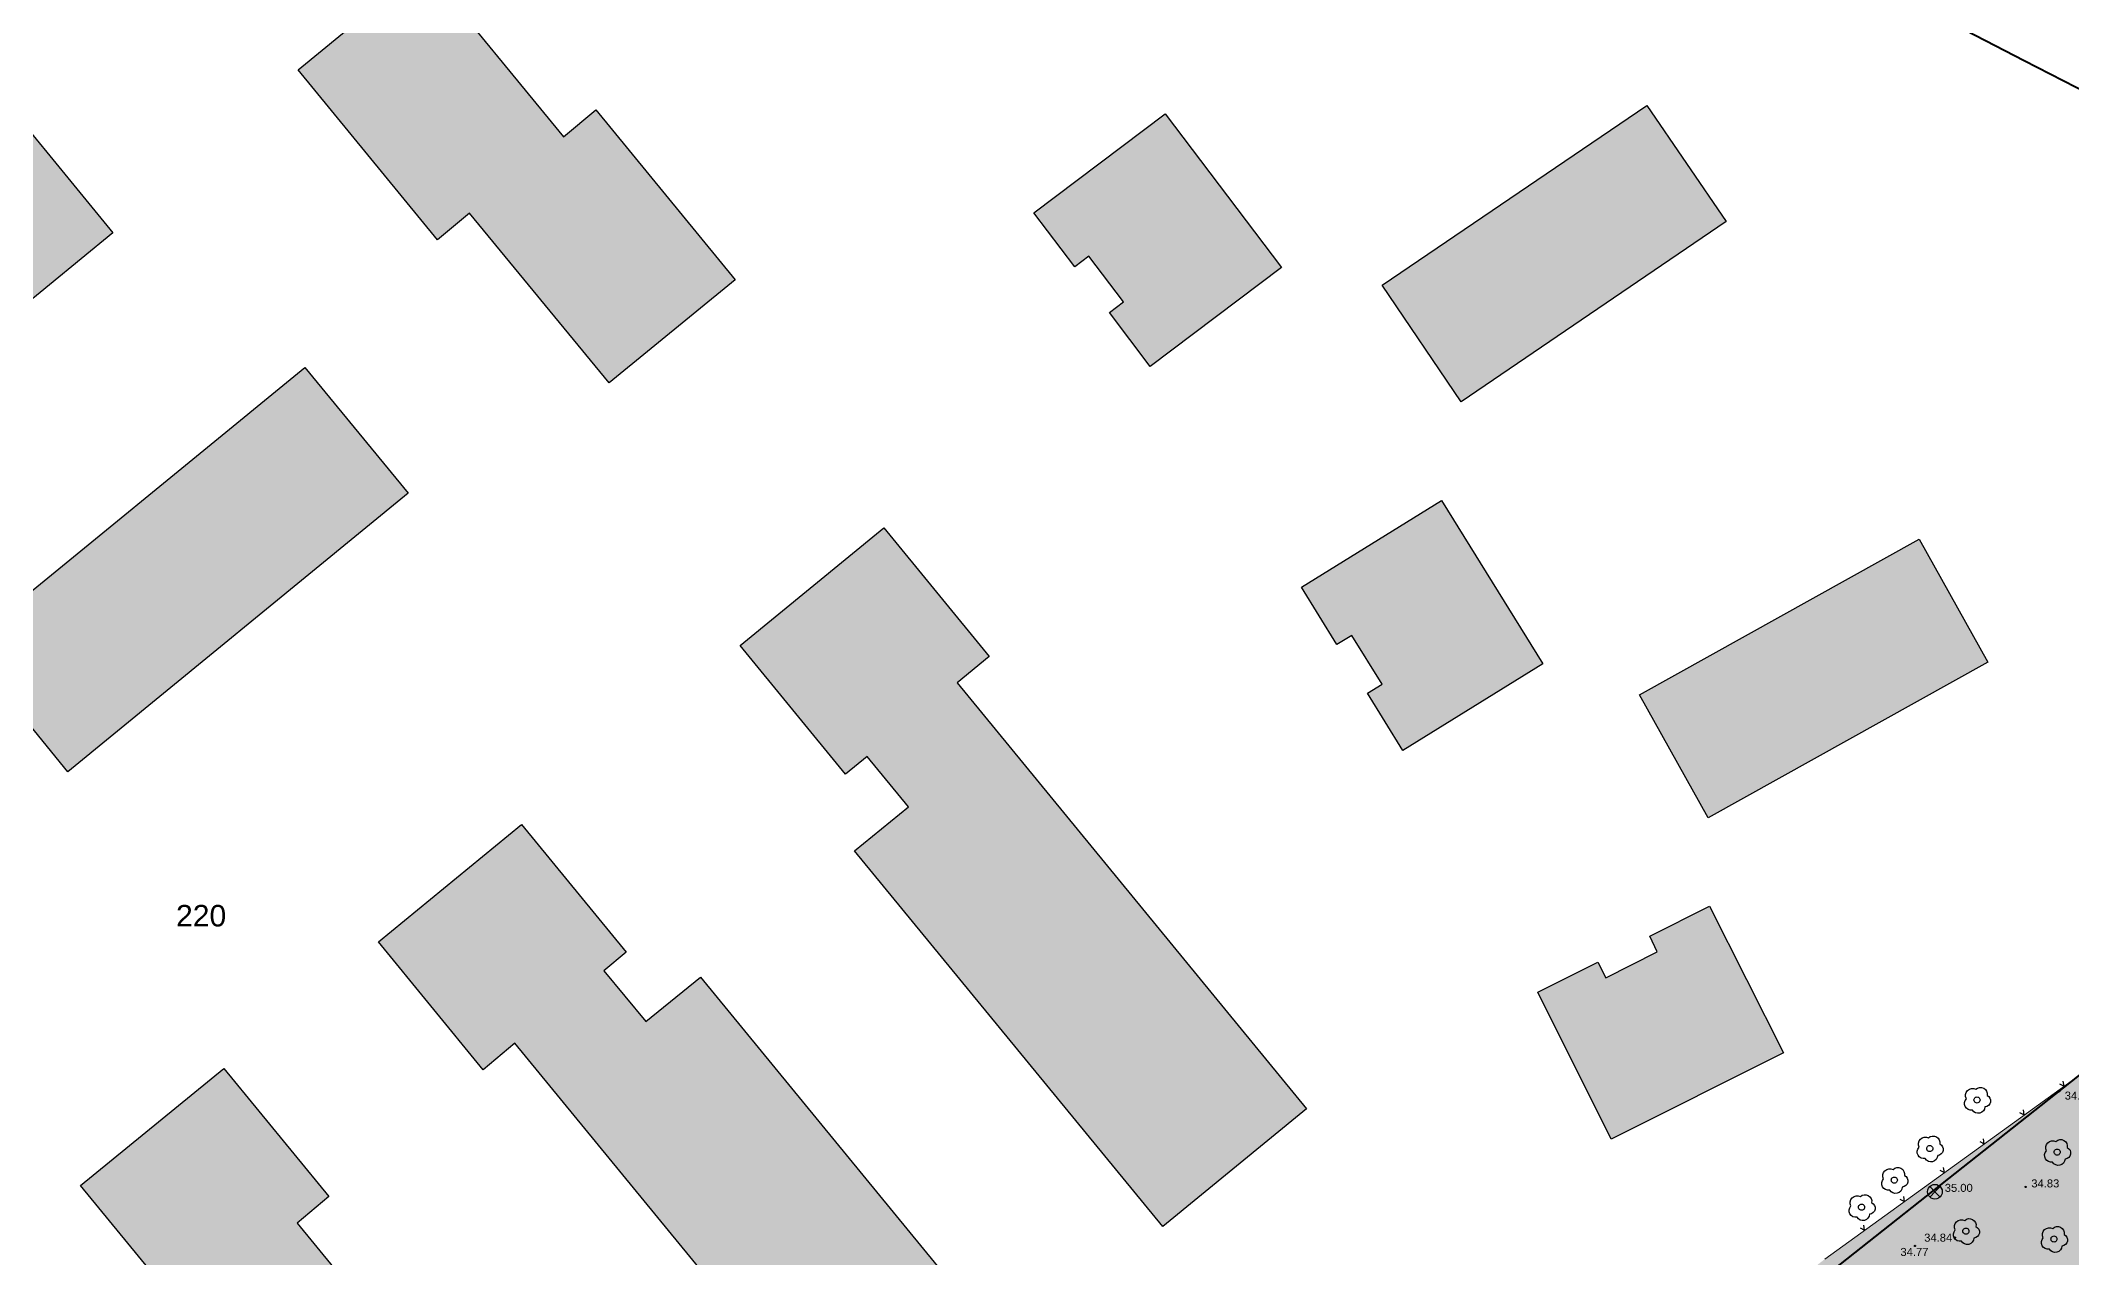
# Model space of a CAD drawing. Header units: metres. Extents: x 363857 to 365179, y 5807840 to 5809004.
# Drawn here: x 364533.6 to 364698.6, y 5808127.7 to 5808226.6 of the extents above; entities that cross this region are included whole.
import ezdxf

# ---------------------------------------------------------------- set-up
doc = ezdxf.new("R2010")
doc.units = ezdxf.units.M
doc.header["$LTSCALE"] = 0.5
doc.linetypes.add('LF11.26', pattern=[0])
doc.layers.get('0').update_dxf_attribs({"color": 1, "linetype": 'CONTINUOUS'})
for name, color, linetype in [('Flurstücksgrenze', 5, 'CONTINUOUS'), ('Stk.Befestigungsarten', 1, 'CONTINUOUS'), ('Stk.Bäume', 1, 'CONTINUOUS'), ('Stk.Einfriedungen', 1, 'CONTINUOUS'), ('Stk.Gebäude', 202, 'CONTINUOUS'), ('Stk.Geländehöhen', 1, 'CONTINUOUS'), ('Stk.Grünflächen', 1, 'CONTINUOUS'), ('Stk.Ver- und Entsorgungsanlagen allgemein', 1, 'CONTINUOUS')]:
    doc.layers.add(name, color=color, linetype=linetype)
doc.styles.add('TA  11.0401.0000', font='Arial.ttf')

# ---------------------------------------------------------------- blocks, each defined once
blk = doc.blocks.new('S11..378')
at = {"color": 0, "lineweight": -2}
blk.add_lwpolyline([(-0.025, 0.05), (0, 0), (0.025, 0.05)], dxfattribs=at)
blk = doc.blocks.new('S11..60')
at = {"color": 0, "lineweight": -2}
for points in [[(0.165, 0.075, -0.7675055), (0.13, -0.115, -0.7475991), (-0.075, -0.165, -0.7388858), (-0.175, 0.02, -0.7315501), (-0.02, 0.175, -0.7388858)], [(0.0433, -0.025, -0.5773503), (-0.0433, -0.025, -0.5773503), (0, 0.05, -0.5773503)]]:
    blk.add_lwpolyline(points, format="xyb", close=True, dxfattribs=at)
blk = doc.blocks.new('S11..36')
at = {"color": 0, "lineweight": -2}
blk.add_lwpolyline([(0.065, -0.0375, -0.5773503), (-0.065, -0.0375, -0.5773503), (0, 0.075, -0.5773503)], format="xyb", close=True, dxfattribs=at)
for points in [[(-0.05, 0.05), (0, 0), (-0.05, -0.05)], [(0.05, -0.05), (0, 0), (0.05, 0.05)]]:
    blk.add_lwpolyline(points, dxfattribs=at)
blk = doc.blocks.new('Geländehöhe')
at = {"color": 0, "lineweight": -2}
for points in [[(0.0087, -0.005, -0.5773503), (-0.0087, -0.005, -0.5773503), (0, 0.01, -0.5773503)], [(0.0043, -0.0025, -0.5773503), (-0.0043, -0.0025, -0.5773503), (0, 0.005, -0.5773503)]]:
    blk.add_lwpolyline(points, format="xyb", close=True, dxfattribs=at)

msp = doc.modelspace()

# ---------------------------------------------------------------- hatches: boundary and pattern name
at = {"layer": 'Stk.Befestigungsarten', "lineweight": 18, "true_color": 0xfcddb3}
h = msp.add_hatch(color=41, dxfattribs=at)
h.paths.add_polyline_path([(364687.146, 5808109.4956), (364683.0333, 5808114.1343, 0.0007598), (364686.133, 5808116.679, 0.00549452), (364700.07, 5808127.574, 0.00423302), (364710.642, 5808136.175, -0.02336885), (364714.92, 5808140.542, -0.02840431), (364720.639, 5808145.283, -0.01412314), (364724.898, 5808148.457, -0.02738721), (364733.634, 5808153.903, 0.03286052), (364738.413, 5808157.337), (364741.9342, 5808153.0301, 0.00034914), (364734.666, 5808147.161, 0.00067787), (364720.578, 5808135.737, -0.00415379), (364708.486, 5808126.107, -0.00578448), (364691.384, 5808113.034, 0.00134358)], flags=0)
h.paths.add_polyline_path([(364703.144, 5808126.636), (364701.49, 5808125.436), (364702.889, 5808123.801), (364704.45, 5808124.972)], flags=0)
at = {"layer": 'Stk.Gebäude', "lineweight": 18, "true_color": 0xffffff}
for points in [[(364564.719, 5808232.624), (364576.052, 5808218.797), (364578.688, 5808220.971), (364589.996, 5808207.168), (364579.754, 5808198.784), (364568.42, 5808212.578), (364565.812, 5808210.42), (364554.498, 5808224.227)], [(364528.05, 5808224.854), (364539.436, 5808210.976), (364529.114, 5808202.517), (364517.736, 5808216.396)], [(364614.278, 5808212.606), (364624.94, 5808220.659), (364634.394, 5808208.17), (364623.728, 5808200.104), (364620.412, 5808204.507), (364621.556, 5808205.361), (364618.732, 5808209.086), (364617.596, 5808208.228)], [(364642.574, 5808206.724), (364664.066, 5808221.35), (364670.524, 5808211.898), (364648.996, 5808197.256)], [(364527.415, 5808177.438), (364555.03, 5808200.043), (364563.432, 5808189.808), (364535.79, 5808167.175)], [(364636.006, 5808182.165), (364647.384, 5808189.225), (364655.632, 5808175.935), (364644.258, 5808168.886), (364641.379, 5808173.546), (364642.574, 5808174.296), (364640.115, 5808178.248), (364638.894, 5808177.523)], [(364590.42, 5808177.438), (364602.078, 5808186.993), (364610.65, 5808176.547), (364608.041, 5808174.404), (364636.408, 5808139.77), (364624.754, 5808130.199), (364599.687, 5808160.742), (364604.086, 5808164.324), (364600.719, 5808168.411), (364598.976, 5808166.978)], [(364663.467, 5808173.436), (364686.2, 5808186.083), (364691.782, 5808176.085), (364669.05, 5808163.423)], [(364587.178, 5808150.456), (364622.075, 5808107.893), (364610.428, 5808098.36), (364572.106, 5808145.096), (364569.525, 5808142.944), (364561.013, 5808153.352), (364572.646, 5808162.877), (364581.134, 5808152.493), (364579.326, 5808150.997), (364582.744, 5808146.858)], [(364664.306, 5808153.806), (364669.166, 5808156.254), (364675.178, 5808144.32), (364661.182, 5808137.304), (364655.214, 5808149.253), (364660.096, 5808151.676), (364660.754, 5808150.416), (364664.92, 5808152.516)], [(364548.444, 5808143.053), (364556.992, 5808132.63), (364554.402, 5808130.475), (364592.653, 5808083.776), (364580.993, 5808074.21), (364546.092, 5808116.816), (364550.458, 5808120.386), (364547.087, 5808124.501), (364545.356, 5808123.088), (364536.805, 5808133.522)]]:
    msp.add_hatch(color=7, dxfattribs=at).paths.add_polyline_path(points, flags=0)
at = {"layer": 'Stk.Gebäude', "lineweight": 18, "true_color": 0xb3b3b3}
for points in [[(364564.719, 5808232.624), (364576.052, 5808218.797), (364578.688, 5808220.971), (364589.996, 5808207.168), (364579.754, 5808198.784), (364568.42, 5808212.578), (364565.812, 5808210.42), (364554.498, 5808224.227)], [(364528.05, 5808224.854), (364539.436, 5808210.976), (364529.114, 5808202.517), (364517.736, 5808216.396)], [(364614.278, 5808212.606), (364624.94, 5808220.659), (364634.394, 5808208.17), (364623.728, 5808200.104), (364620.412, 5808204.507), (364621.556, 5808205.361), (364618.732, 5808209.086), (364617.596, 5808208.228)], [(364642.574, 5808206.724), (364664.066, 5808221.35), (364670.524, 5808211.898), (364648.996, 5808197.256)], [(364527.415, 5808177.438), (364555.03, 5808200.043), (364563.432, 5808189.808), (364535.79, 5808167.175)], [(364636.006, 5808182.165), (364647.384, 5808189.225), (364655.632, 5808175.935), (364644.258, 5808168.886), (364641.379, 5808173.546), (364642.574, 5808174.296), (364640.115, 5808178.248), (364638.894, 5808177.523)], [(364590.42, 5808177.438), (364602.078, 5808186.993), (364610.65, 5808176.547), (364608.041, 5808174.404), (364636.408, 5808139.77), (364624.754, 5808130.199), (364599.687, 5808160.742), (364604.086, 5808164.324), (364600.719, 5808168.411), (364598.976, 5808166.978)], [(364663.467, 5808173.436), (364686.2, 5808186.083), (364691.782, 5808176.085), (364669.05, 5808163.423)], [(364587.178, 5808150.456), (364622.075, 5808107.893), (364610.428, 5808098.36), (364572.106, 5808145.096), (364569.525, 5808142.944), (364561.013, 5808153.352), (364572.646, 5808162.877), (364581.134, 5808152.493), (364579.326, 5808150.997), (364582.744, 5808146.858)], [(364664.306, 5808153.806), (364669.166, 5808156.254), (364675.178, 5808144.32), (364661.182, 5808137.304), (364655.214, 5808149.253), (364660.096, 5808151.676), (364660.754, 5808150.416), (364664.92, 5808152.516)], [(364548.444, 5808143.053), (364556.992, 5808132.63), (364554.402, 5808130.475), (364592.653, 5808083.776), (364580.993, 5808074.21), (364546.092, 5808116.816), (364550.458, 5808120.386), (364547.087, 5808124.501), (364545.356, 5808123.088), (364536.805, 5808133.522)]]:
    msp.add_hatch(color=253, dxfattribs=at).paths.add_polyline_path(points, flags=0)
at = {"layer": 'Stk.Grünflächen', "lineweight": 18, "true_color": 0xe0ffd9}
msp.add_hatch(color=254, dxfattribs=at).paths.add_polyline_path([(364682.1968, 5808113.4504, -0.00102248), (364678.0105, 5808110.0442, -0.0004863), (364676.0145, 5808108.4303, -0.00087411), (364672.419, 5808105.539, -0.00326718), (364658.891, 5808094.844), (364649.9385, 5808087.263), (364649.3953, 5808086.8031), (364646.019, 5808083.944), (364633.808, 5808095.424), (364639.339, 5808094.471), (364644.026, 5808098.528), (364676.096, 5808125.62), (364678.528, 5808127.545), (364707.0349, 5808148.1691, 0.11052782), (364712.757, 5808145.186, 0.06611206), (364716.615, 5808144.688), (364714.92, 5808140.542, 0.02336885), (364710.642, 5808136.175, -0.00423302), (364700.07, 5808127.574, -0.00549452), (364686.133, 5808116.679, -0.0007598), (364683.0333, 5808114.1343, -0.0002047)], flags=0)

# ---------------------------------------------------------------- linework, layer by layer
at = {"layer": 'Flurstücksgrenze', "color": 7, "linetype": 'Continuous', "lineweight": 40}
for points in [[(364688.387, 5808228.265), (364694.742, 5808224.998), (364713.747, 5808215.228)], [(364688.387, 5808228.265), (364694.742, 5808224.998), (364713.747, 5808215.228)], [(364749.422, 5808182.229), (364672.155, 5808121.079), (364631.169, 5808088.601), (364594.408, 5808058.752), (364551.849, 5808024.208), (364546.292, 5808036.157), (364535.804, 5808035.578), (364536.005, 5808033.297), (364536.226, 5808030.777), (364537.535, 5808015.867), (364538.088, 5808009.562), (364533.062, 5807996.915), (364515.592, 5807991.657), (364497.124, 5807988.278), (364477.474, 5807988.032), (364452.528, 5807989.749), (364414.27, 5807996.344), (364414.3913, 5808000)], [(364749.422, 5808182.229), (364672.155, 5808121.079), (364631.169, 5808088.601), (364594.408, 5808058.752), (364551.849, 5808024.208), (364546.292, 5808036.157), (364535.804, 5808035.578), (364536.005, 5808033.297), (364536.226, 5808030.777), (364537.535, 5808015.867), (364538.088, 5808009.562), (364534.288, 5808000)]]:
    msp.add_lwpolyline(points, dxfattribs=at)
at = {"layer": 'Stk.Einfriedungen', "color": 7, "linetype": 'LF11.26', "lineweight": 18}
msp.add_line((364678.528, 5808127.545, 34.983), (364707.0349, 5808148.1691, 34.766), dxfattribs=at)
at = {"layer": 'Stk.Gebäude', "color": 7, "linetype": 'Continuous', "lineweight": 25}
for points in [[(364564.719, 5808232.624), (364576.052, 5808218.797), (364578.688, 5808220.971), (364589.996, 5808207.168), (364579.754, 5808198.784), (364568.42, 5808212.578), (364565.812, 5808210.42), (364554.498, 5808224.227), (364564.719, 5808232.624)], [(364528.05, 5808224.854), (364539.436, 5808210.976), (364529.114, 5808202.517), (364517.736, 5808216.396), (364528.05, 5808224.854)], [(364614.278, 5808212.606), (364624.94, 5808220.659), (364634.394, 5808208.17), (364623.728, 5808200.104), (364620.412, 5808204.507), (364621.556, 5808205.361), (364618.732, 5808209.086), (364617.596, 5808208.228), (364614.278, 5808212.606)], [(364642.574, 5808206.724), (364664.066, 5808221.35), (364670.524, 5808211.898), (364648.996, 5808197.256), (364642.574, 5808206.724)], [(364527.415, 5808177.438), (364555.03, 5808200.043), (364563.432, 5808189.808), (364535.79, 5808167.175), (364527.415, 5808177.438)], [(364636.006, 5808182.165), (364647.384, 5808189.225), (364655.632, 5808175.935), (364644.258, 5808168.886), (364641.379, 5808173.546), (364642.574, 5808174.296), (364640.115, 5808178.248), (364638.894, 5808177.523), (364636.006, 5808182.165)], [(364590.42, 5808177.438), (364602.078, 5808186.993), (364610.65, 5808176.547), (364608.041, 5808174.404), (364636.408, 5808139.77), (364624.754, 5808130.199), (364599.687, 5808160.742), (364604.086, 5808164.324), (364600.719, 5808168.411), (364598.976, 5808166.978), (364590.42, 5808177.438)], [(364663.467, 5808173.436), (364686.2, 5808186.083), (364691.782, 5808176.085), (364669.05, 5808163.423), (364663.467, 5808173.436)], [(364587.178, 5808150.456), (364622.075, 5808107.893), (364610.428, 5808098.36), (364572.106, 5808145.096), (364569.525, 5808142.944), (364561.013, 5808153.352), (364572.646, 5808162.877), (364581.134, 5808152.493), (364579.326, 5808150.997), (364582.744, 5808146.858), (364587.178, 5808150.456)], [(364664.306, 5808153.806), (364669.166, 5808156.254), (364675.178, 5808144.32), (364661.182, 5808137.304), (364655.214, 5808149.253), (364660.096, 5808151.676), (364660.754, 5808150.416), (364664.92, 5808152.516), (364664.306, 5808153.806)], [(364548.444, 5808143.053), (364556.992, 5808132.63), (364554.402, 5808130.475), (364592.653, 5808083.776), (364580.993, 5808074.21), (364546.092, 5808116.816), (364550.458, 5808120.386), (364547.087, 5808124.501), (364545.356, 5808123.088), (364536.805, 5808133.522), (364548.444, 5808143.053)]]:
    msp.add_lwpolyline(points, close=True, dxfattribs=at)

# ---------------------------------------------------------------- block references
at = {"layer": 'Stk.Bäume', "color": 7, "xscale": 4.95, "yscale": 4.95}
for p in [(364690.898, 5808140.485, 34.851), (364687.061, 5808136.536, 34.812), (364697.41, 5808136.245, 34.8), (364684.178, 5808133.972, 34.905), (364681.521, 5808131.768, 35.068), (364689.996, 5808129.82), (364697.149, 5808129.179)]:
    msp.add_blockref('S11..60', p, dxfattribs=at)
at = {"layer": 'Stk.Einfriedungen', "color": 7, "xscale": 7.5, "yscale": 7.5, "rotation": 35.88499999999999}
for p in [(364697.9727, 5808141.6128, 34.835), (364694.7319, 5808139.2682, 34.86), (364691.4911, 5808136.9235, 34.884), (364688.2504, 5808134.5789, 34.909), (364685.0096, 5808132.2343, 34.934), (364681.7688, 5808129.8896, 34.958)]:
    msp.add_blockref('S11..378', p, dxfattribs=at)
at = {"layer": 'Stk.Geländehöhen', "color": 7, "xscale": 5, "yscale": 5}
for p in [(364697.585, 5808141.203, 34.736), (364694.85, 5808133.417, 34.829), (364685.85, 5808128.621, 34.766), (364689.097, 5808129.298, 34.842)]:
    msp.add_blockref('Geländehöhe', p, dxfattribs=at)
at = {"layer": 'Stk.Ver- und Entsorgungsanlagen allgemein', "color": 7, "xscale": 8, "yscale": 8}
msp.add_blockref('S11..36', (364687.479, 5808133.023, 34.995), dxfattribs=at)

# ---------------------------------------------------------------- texts
at = {"layer": 'Flurstücksgrenze', "color": 7, "lineweight": 35, "insert": (364544.5722, 5808154.567), "char_height": 1.75, "attachment_point": 7, "line_spacing_factor": 0.84, "style": 'TA  11.0401.0000'}
msp.add_mtext('220', dxfattribs=at)
at = {"layer": 'Stk.Geländehöhen', "color": 7, "lineweight": 18, "char_height": 0.65, "attachment_point": 7, "line_spacing_factor": 0.84, "style": 'TA  11.0401.0000'}
for s, insert in [('34.74', (364698.0246, 5808140.5061, 34.736)), ('35.00', (364688.2769, 5808133.0061, 34.995)), ('34.83', (364695.3113, 5808133.366, 34.829)), ('34.77', (364684.6775, 5808127.7952, 34.766)), ('34.84', (364686.6099, 5808128.9576, 34.842))]:
    msp.add_mtext(s, dxfattribs=dict(at, insert=insert))

doc.saveas('drawing.dxf')
